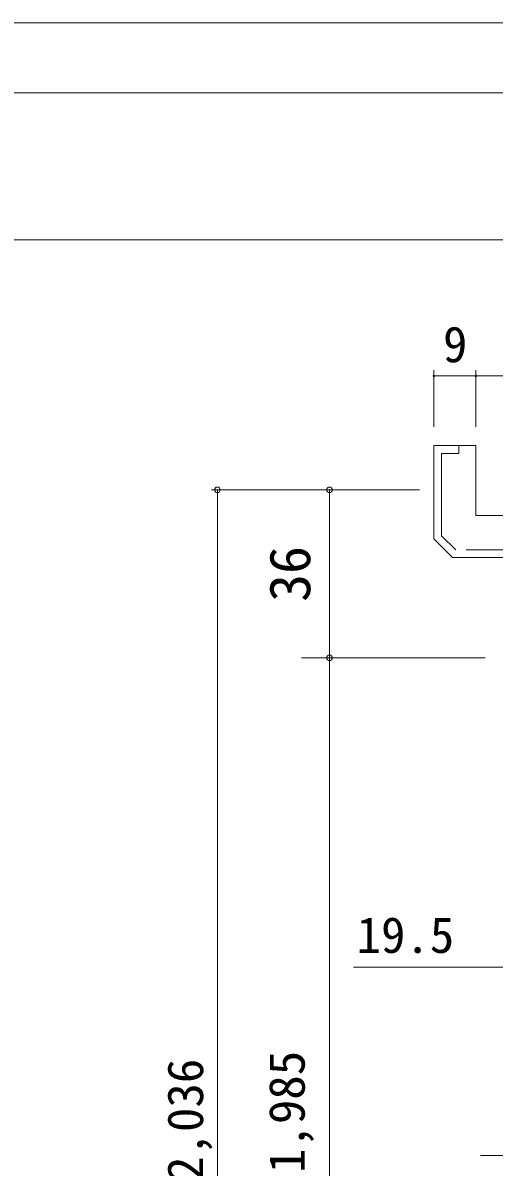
# Model space of a CAD drawing. Units: millimetres on the paper, enlarged 10 times, with parts at other scales. Extents: x -2000 to 2000, y -1385 to 1385.
# Drawn here: x -1319 to -982, y 568 to 1385 of the extents above; entities that cross this region are included whole.
import ezdxf
from ezdxf.enums import TextEntityAlignment as Align

# ---------------------------------------------------------------- set-up
doc = ezdxf.new("R2010")
doc.units = ezdxf.units.MM
doc.header["$LTSCALE"] = 10
doc.header["$PDMODE"] = 32
doc.header["$PDSIZE"] = 4
doc.linetypes.add('DOUBLE_CHAIN2', pattern=[12.8, 9, -1, 0.6, -0.6, 0.6, -1])
doc.linetypes.add('USER2', pattern=[9.525, 6.35, -3.175])
for name, color, linetype, lineweight in [('1-0_H-SYM', 7, 'Continuous', 20), ('1-1_0', 7, 'Continuous', 20), ('2-0_18', 7, 'Continuous', 20)]:
    doc.layers.add(name, color=color, linetype=linetype, lineweight=lineweight)
doc.styles.add('ＭＳ ゴシック', font='')
doc.styles.get('ＭＳ ゴシック').set_extended_font_data('MS Gothic')

msp = doc.modelspace()

# ---------------------------------------------------------------- linework, layer by layer
at = {"layer": '1-0_H-SYM'}
for p, q in [((-1950, 1335), (380, 1335)), ((-1950, 1335), (380, 1335)), ((-1950, 1230), (380, 1230)), ((-1950, 1230), (380, 1230))]:
    msp.add_line(p, q, dxfattribs=at)
at = {"layer": '1-1_0'}
for p, q in [((-1950, 1335), (380, 1335)), ((-1950, 1230), (380, 1230))]:
    msp.add_line(p, q, dxfattribs=at)
msp.add_lwpolyline([(2000, -1385), (2000, 1385), (-2000, 1385), (-2000, -1385)], dxfattribs=at)
at = {"layer": '2-0_18', "color": 4, "lineweight": 9}
for p, q in [((-1025, 1096.34), (-1025, 1136.92)), ((-995, 1096.34), (-995, 1136.92)), ((-1025, 1132.75), (-995, 1132.75)), ((-995, 1132.75), (-575, 1132.75)), ((-1035.16, 1051.34), (-1183.91, 1051.34)), ((-1179.75, 1051.34), (-1179.75, 67.52)), ((-1119.59, 1051.34), (-1035.16, 1051.34)), ((-1099.59, 1051.34), (-1099.59, 931.34)), ((-1119.59, 931.34), (-988.33, 931.34)), ((-1099.59, 931.34), (-1099.59, 117.52))]:
    msp.add_line(p, q, dxfattribs=at)
at = {"layer": '2-0_18'}
for p, q in [((-1025, 1016.34), (-1025, 1083)), ((-1025, 1083), (-995, 1083)), ((-995, 1033), (-995, 1083)), ((-938.33, 1033), (-995, 1033)), ((-1011.67, 1003), (-1025, 1016.34)), ((-938.33, 1003), (-1011.67, 1003))]:
    msp.add_line(p, q, dxfattribs=at)
at = {"layer": '2-0_18', "linetype": 'USER2'}
for p, q in [((-1007.22, 1077.45), (-1007.22, 1083)), ((-1019.44, 1018.64), (-1019.44, 1077.45)), ((-1019.44, 1077.45), (-1007.22, 1077.45)), ((-1009.37, 1008.56), (-1019.44, 1018.64)), ((-938.33, 1008.56), (-1009.37, 1008.56))]:
    msp.add_line(p, q, dxfattribs=at)
at = {"layer": '2-0_18', "linetype": 'DOUBLE_CHAIN2'}
msp.add_line((-578.33, 575.85), (-991.67, 575.85), dxfattribs=at)
at = {"layer": '2-0_18', "color": 4, "lineweight": 9}
msp.add_lwpolyline([(-906.67, 710.33), (-971.67, 710.33), (-1082.34, 710.33)], dxfattribs=at)
for centre, start, end in [((-1025, 1132.75), 0, 180), ((-1025, 1132.75), 180, 0), ((-995, 1132.75), 0, 180), ((-995, 1132.75), 180, 0)]:
    msp.add_arc(centre, 0.521, start, end, dxfattribs=at)
at = {"layer": '2-0_18', "color": 4}
for p in [(-1179.75, 1051.34), (-1099.59, 1051.34), (-1099.59, 931.34)]:
    msp.add_point(p, dxfattribs=at)

# ---------------------------------------------------------------- texts
at = {"layer": '2-0_18', "style": 'ＭＳ ゴシック'}
for s, p in [('9', (-1018.5, 1134.84)), ('19.5', (-1080.26, 712.84))]:
    msp.add_text(s, height=25.66, dxfattribs=at).set_placement(p, align=Align.BOTTOM_LEFT)
for s, height, p in [('36', 29.33, (-1104.59, 971.34)), ('枠内IH:1,985', 25.66, (-1109.63, 440.97)), ('枠外H:2,036', 25.66, (-1182.25, 452.76))]:
    msp.add_text(s, height=height, rotation=90, dxfattribs=at).set_placement(p, align=Align.BOTTOM_LEFT)

doc.saveas('drawing.dxf')
